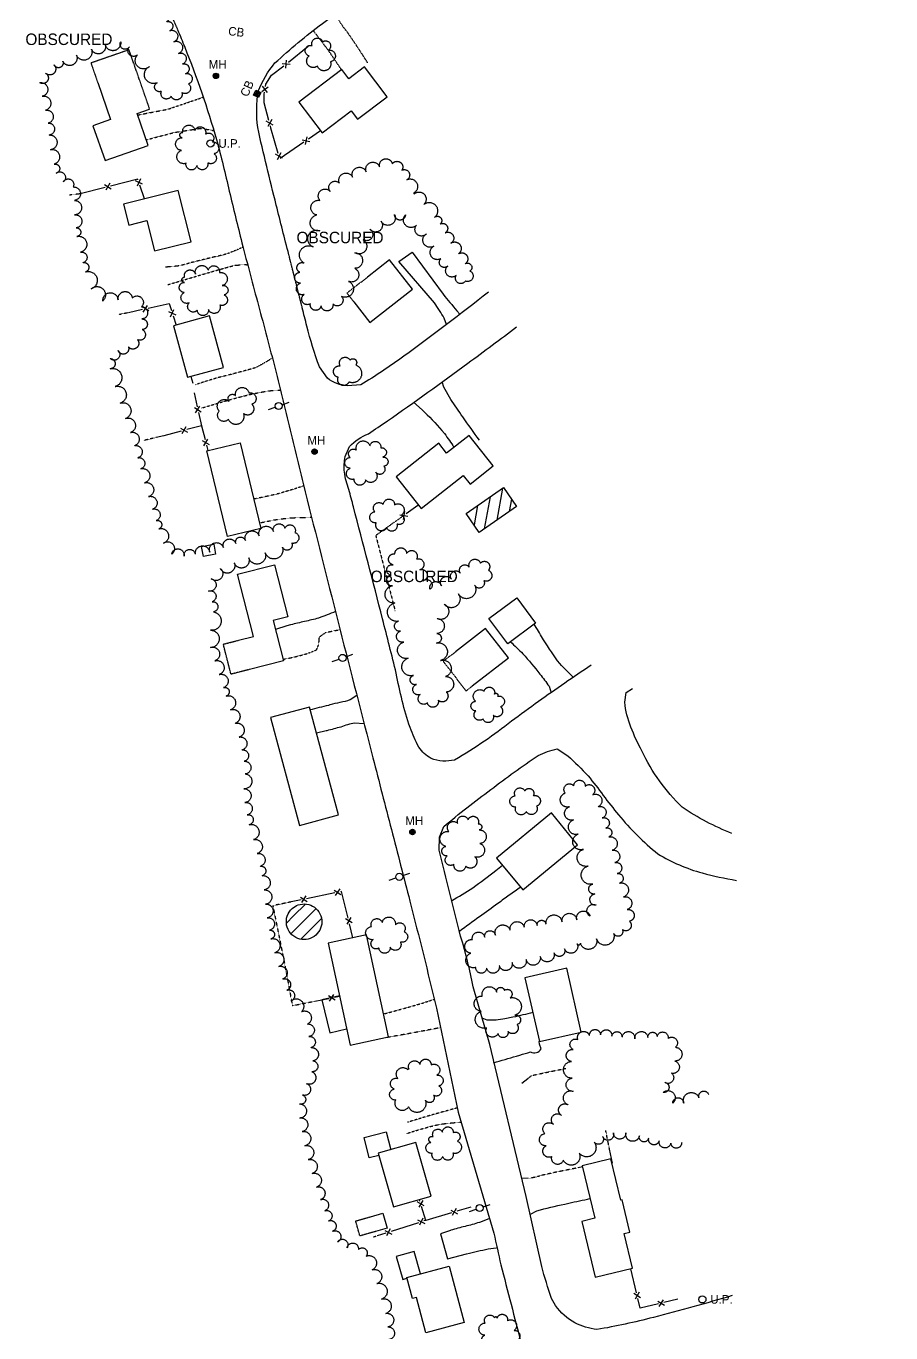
# Model space of a CAD drawing. Header units: feet. Extents: x 1024280 to 1029256, y 89370 to 94536.
# Drawn here: x 1025947 to 1026549, y 92394 to 93305 of the extents above; entities that cross this region are included whole.
import ezdxf
from ezdxf.enums import TextEntityAlignment as Align

# ---------------------------------------------------------------- set-up
doc = ezdxf.new("R2010")
doc.units = ezdxf.units.FT
doc.header["$MEASUREMENT"] = 0
for name, pattern in [('HIDDEN', [0.375, 0.25, -0.125]), ('HIDDEN2', [0.1875, 0.125, -0.0625]), ('LTP300', [100, 100, 0]), ('LTP600', [100, 100, 0])]:
    doc.linetypes.add(name, pattern=pattern)
for name, color, linetype in [('BLDG_OBS', 11, 'HIDDEN'), ('BUILDING', 11, 'Continuous'), ('CB_OBS', 10, 'Continuous'), ('DECK', 10, 'Continuous'), ('DRIVE', 10, 'Continuous'), ('DRIVE_OBSCURED', 10, 'HIDDEN2'), ('FENCE', 10, 'LTP300'), ('MH', 10, 'Continuous'), ('MH_OBS', 10, 'Continuous'), ('OBFENCE', 10, 'HIDDEN2'), ('OBS_PAVE', 10, 'HIDDEN'), ('PAVED_RD', 10, 'Continuous'), ('POOL', 10, 'Continuous'), ('POOL_OBS', 10, 'Continuous'), ('TEXT', 9, 'Continuous'), ('TREELINE', 9, 'LTP600'), ('UPOLE', 10, 'Continuous'), ('UPOLE_OBSCURED', 10, 'Continuous')]:
    doc.layers.add(name, color=color, linetype=linetype)

# ---------------------------------------------------------------- blocks, each defined once
blk = doc.blocks.new('MHO')
for p, q in [((-0.316406, -0.339844), (-0.316406, 0.349609)), ((-0.146484, 0.458984), (-0.146484, -0.427734)), ((0, -0.458984), (0, 0.474609)), ((0.146484, 0.443359), (0.146484, -0.435547)), ((0.302734, -0.332031), (0.302734, 0.365234))]:
    blk.add_line(p, q)
blk.add_circle((0, 0.007813), 0.470703)
blk = doc.blocks.new('MH')
for p, q in [((-0.316406, -0.339844), (-0.316406, 0.349609)), ((-0.146484, 0.458984), (-0.146484, -0.427734)), ((0, -0.458984), (0, 0.474609)), ((0.146484, 0.443359), (0.146484, -0.435547)), ((0.302734, -0.332031), (0.302734, 0.365234))]:
    blk.add_line(p, q)
blk.add_circle((0, 0.007813), 0.470703)
blk = doc.blocks.new('CBO')
for p, q in [((-0.482422, -0.484375), (-0.482422, 0.484375)), ((-0.480469, 0.484375), (0.488281, 0.484375)), ((-0.324219, -0.484375), (-0.324219, 0.484375)), ((-0.162109, 0.484375), (-0.162109, -0.484375)), ((0, 0.484375), (0, -0.484375)), ((0.162109, -0.484375), (0.162109, 0.484375)), ((0.328125, 0.484375), (0.328125, -0.484375)), ((0.488281, 0.484375), (0.488281, -0.484375)), ((0.488281, -0.484375), (-0.482422, -0.484375))]:
    blk.add_line(p, q)
blk = doc.blocks.new('UPOLE')
for p, q in [((-1.498047, 0.001953), (-0.480469, 0.001953)), ((0.517578, 0.001953), (1.550781, 0.001953))]:
    blk.add_line(p, q)
blk.add_circle((0.017578, -0.013672), 0.498047)
blk = doc.blocks.new('UPOLE2')
blk.add_circle((0, 0), 0.5)
blk = doc.blocks.new('FENCE')
for p, q in [((-0.476563, -0.5), (0.5, 0.476563)), ((0.5, -0.5), (-0.476563, 0.476563))]:
    blk.add_line(p, q)

msp = doc.modelspace()

# ---------------------------------------------------------------- linework, layer by layer
at = {"layer": 'BLDG_OBS', "flags": 128}
for points in [[(1026032.5, 93247.78), (1026018.42, 93288.23), (1025991.9, 93279), (1025996.64, 93265.37)], [(1026184.56, 93129.81), (1026170.25, 93118.67), (1026175, 93112.57)], [(1026102.32, 92856.45), (1026089.45, 92853.15), (1026084.09, 92874.08), (1026094.63, 92876.78)], [(1026245.93, 92868.76), (1026237.27, 92862.03), (1026253.17, 92841.58), (1026257.53, 92844.98)], [(1026190.19, 92464.87), (1026179.23, 92461.76), (1026176.28, 92472.17), (1026186.55, 92475.09)]]:
    msp.add_lwpolyline(points, dxfattribs=at)
at = {"layer": 'BUILDING'}
for p, q in [((1026166.74, 93274.5), (1026136.69, 93251.82)), ((1026171.59, 93268.08), (1026166.74, 93274.5)), ((1026182.48, 93276.3), (1026171.59, 93268.08)), ((1026198.18, 93255.49), (1026182.48, 93276.3)), ((1025996.64, 93265.37), (1026005.6, 93239.64)), ((1026177.48, 93239.87), (1026198.18, 93255.49)), ((1026024.01, 93243.91), (1026032.79, 93246.96)), ((1026032.79, 93246.96), (1026032.5, 93247.78)), ((1026136.69, 93251.82), (1026152.92, 93230.31)), ((1026152.92, 93230.31), (1026173.16, 93245.59)), ((1026173.16, 93245.59), (1026177.48, 93239.87)), ((1026005.6, 93239.64), (1025993.22, 93235.33)), ((1025993.22, 93235.33), (1026001.69, 93211.01)), ((1026031.82, 93221.5), (1026024.01, 93243.91)), ((1026001.69, 93211.01), (1026031.82, 93221.5)), ((1026052.71, 93190.29), (1026014.53, 93180.71)), ((1026061.7, 93154.47), (1026052.71, 93190.29)), ((1026014.53, 93180.71), (1026018.21, 93166.04)), ((1026018.21, 93166.04), (1026030.78, 93169.19)), ((1026030.78, 93169.19), (1026036.08, 93148.04)), ((1026036.08, 93148.04), (1026061.7, 93154.47)), ((1026199.93, 93141.78), (1026184.56, 93129.81)), ((1026215.84, 93121.35), (1026199.93, 93141.78)), ((1026186.16, 93098.24), (1026215.84, 93121.35)), ((1026175, 93112.57), (1026186.16, 93098.24)), ((1026074.42, 93102.75), (1026049.37, 93095.92)), ((1026084.19, 93066.86), (1026074.42, 93102.75)), ((1026049.37, 93095.92), (1026059.14, 93060.03)), ((1026059.14, 93060.03), (1026084.19, 93066.86)), ((1026255.34, 93019.52), (1026239.62, 93007.15)), ((1026272.06, 92998.25), (1026255.34, 93019.52)), ((1026072.73, 93008.86), (1026095.85, 93014.4)), ((1026087.03, 92949.22), (1026072.73, 93008.86)), ((1026095.85, 93014.4), (1026110.15, 92954.76)), ((1026234.2, 93014.05), (1026204.5, 92990.7)), ((1026239.62, 93007.15), (1026234.2, 93014.05)), ((1026204.5, 92990.7), (1026221.87, 92968.61)), ((1026221.87, 92968.61), (1026251.28, 92991.72)), ((1026251.28, 92991.72), (1026256.04, 92985.66)), ((1026256.04, 92985.66), (1026272.06, 92998.25)), ((1026110.15, 92954.76), (1026087.03, 92949.22)), ((1026068.9, 92942.14), (1026077.41, 92943.74)), ((1026070.21, 92935.15), (1026068.9, 92942.14)), ((1026078.72, 92936.74), (1026070.21, 92935.15)), ((1026077.41, 92943.74), (1026078.72, 92936.74)), ((1026093.92, 92922.82), (1026119.85, 92929.46)), ((1026119.85, 92929.46), (1026129.14, 92893.21)), ((1026105.03, 92879.45), (1026093.92, 92922.82)), ((1026269.15, 92891.92), (1026288.47, 92906.37)), ((1026288.47, 92906.37), (1026301.6, 92888.81)), ((1026129.14, 92893.21), (1026118.73, 92890.55)), ((1026118.73, 92890.55), (1026125.91, 92862.49)), ((1026282.29, 92874.36), (1026269.15, 92891.92)), ((1026266.82, 92885), (1026245.93, 92868.76)), ((1026282.72, 92864.55), (1026266.82, 92885)), ((1026301.6, 92888.81), (1026282.29, 92874.36)), ((1026094.63, 92876.78), (1026105.03, 92879.45)), ((1026125.91, 92862.49), (1026102.32, 92856.45)), ((1026257.53, 92844.98), (1026282.72, 92864.55)), ((1026144.09, 92830.29), (1026116.91, 92822.95)), ((1026164.37, 92755.17), (1026144.09, 92830.29)), ((1026116.91, 92822.95), (1026137.18, 92747.83)), ((1026137.18, 92747.83), (1026164.37, 92755.17)), ((1026312.62, 92756.51), (1026274.5, 92725.06)), ((1026330.9, 92734.36), (1026312.62, 92756.51)), ((1026292.78, 92702.91), (1026330.9, 92734.36)), ((1026274.5, 92725.06), (1026292.78, 92702.91)), ((1026183.92, 92671.61), (1026157.03, 92665.8)), ((1026199.26, 92600.52), (1026183.92, 92671.61)), ((1026157.03, 92665.8), (1026172.38, 92594.72)), ((1026323.29, 92648.28), (1026294.22, 92641.68)), ((1026333.38, 92603.82), (1026323.29, 92648.28)), ((1026294.22, 92641.68), (1026304.31, 92597.22)), ((1026172.38, 92594.72), (1026199.26, 92600.52)), ((1026304.31, 92597.22), (1026333.38, 92603.82)), ((1026218.22, 92526.88), (1026191.98, 92519.34)), ((1026228.96, 92489.48), (1026218.22, 92526.88)), ((1026191.98, 92519.34), (1026202.72, 92481.94)), ((1026354.09, 92515.43), (1026334.01, 92510.59)), ((1026334.01, 92510.59), (1026342.81, 92474.07)), ((1026361, 92486.73), (1026354.09, 92515.43)), ((1026202.72, 92481.94), (1026228.96, 92489.48)), ((1026361.88, 92486.94), (1026361, 92486.73)), ((1026367.3, 92464.43), (1026361.88, 92486.94)), ((1026186.55, 92475.09), (1026195.23, 92477.56)), ((1026195.23, 92477.56), (1026198.19, 92467.15)), ((1026342.81, 92474.07), (1026333.86, 92471.92)), ((1026333.86, 92471.92), (1026343.24, 92432.97)), ((1026198.19, 92467.15), (1026190.19, 92464.87)), ((1026363.23, 92463.45), (1026367.3, 92464.43)), ((1026369.07, 92439.2), (1026363.23, 92463.45)), ((1026211.92, 92432.8), (1026241.49, 92440.62)), ((1026241.49, 92440.62), (1026251.87, 92401.35)), ((1026343.24, 92432.97), (1026369.07, 92439.2)), ((1026215.78, 92418.2), (1026211.92, 92432.8)), ((1026218.59, 92418.95), (1026215.78, 92418.2)), ((1026225.12, 92394.27), (1026218.59, 92418.95)), ((1026251.87, 92401.35), (1026225.12, 92394.27))]:
    msp.add_line(p, q, dxfattribs=at)
at = {"layer": 'DECK', "flags": 128}
for points in [[(1026164.95, 92629.14), (1026152.74, 92626.25), (1026158.19, 92603.24), (1026169.94, 92606.02)], [(1026192.42, 92517.81), (1026185.81, 92516.13), (1026182.16, 92530.45), (1026197.57, 92534.38), (1026200.75, 92521.86)], [(1026221.57, 92435.35), (1026217.16, 92450.98), (1026204.57, 92447.42), (1026209.07, 92431.5), (1026212.04, 92432.34)]]:
    msp.add_lwpolyline(points, dxfattribs=at)
at = {"layer": 'DRIVE', "flags": 128}
for points in [[(1026239.54, 93096.73), (1026238.01, 93101.16, 0.014741), (1026231.14, 93111.91), (1026206.38, 93140.71), (1026215.63, 93147.28), (1026237.29, 93117.85, 0.005672), (1026246.78, 93106.36), (1026248.97, 93103.95)], [(1026262.5, 93016.19, -0.002512), (1026250.9, 93032.48, -0.006294), (1026242.57, 93044.64), (1026237.63, 93053.05), (1026236.49, 93056.87)], [(1026216.65, 93042.62), (1026222.52, 93037.4, -0.026435), (1026236.33, 93022.93), (1026238.18, 93020.76, -0.020529), (1026244.78, 93011.21)], [(1026162.25, 92896.75, -0.012113), (1026150.43, 92892.26, -0.019186), (1026140.71, 92889.91, 0.004641), (1026131, 92887.55), (1026128.3, 92886.83), (1026120.35, 92884.21)], [(1026327.85, 92851.02, -0.018297), (1026318.48, 92860.5, -0.023044), (1026307.24, 92877.04), (1026306.53, 92878.17, -0.008073), (1026303.61, 92883.15, -0.008073), (1026300.7, 92888.13)], [(1026284.09, 92875.7, -0.010981), (1026292.79, 92867.37, -0.021272), (1026304.63, 92853.21, -0.016644), (1026311.02, 92844.75), (1026312.4, 92840.29)], [(1026144.58, 92828.47, 0.000605), (1026151.04, 92830.08, 0.000605), (1026157.51, 92831.69), (1026158.61, 92831.97, 0.000925), (1026165.59, 92833.76, 0.059116), (1026172.57, 92835.54), (1026177.14, 92838.5)], [(1026182.23, 92818.6), (1026175.59, 92818.93, 0.05845), (1026165.93, 92816.35, -0.003475), (1026156.27, 92813.76), (1026155.7, 92813.62), (1026148.99, 92812.15)], [(1026243.01, 92695.23, 0.010575), (1026257.85, 92704.38, 0.018978), (1026273.86, 92716.38), (1026278.53, 92720.18)], [(1026291.24, 92704.77, 0.000584), (1026283.33, 92699.12, 0.000584), (1026275.41, 92693.48, 0.001386), (1026262.51, 92684.19, 0.001379), (1026248.55, 92673.92)], [(1026299.73, 92617.43, -0.008186), (1026285.78, 92614.11), (1026280.26, 92613.05, -0.060283), (1026267.91, 92612.02), (1026264.32, 92613.48)], [(1026272.4, 92582.43, -0.000518), (1026280.33, 92584.77, -0.000518), (1026288.25, 92587.11), (1026290.65, 92587.81, -0.000806), (1026298.04, 92589.94, 0.416896), (1026305.43, 92592.07), (1026304.27, 92595.46), (1026304.01, 92597.32), (1026304.27, 92597.42)], [(1026298.1, 92476.96), (1026302.53, 92479.31, -0.011702), (1026321.98, 92483.95), (1026324.89, 92484.61, -0.00142), (1026332.2, 92486.19, -0.00142), (1026339.51, 92487.78)], [(1026269.07, 92473.68), (1026262.48, 92471.16, -0.01812), (1026252.52, 92468.43, 0.007751), (1026242.56, 92465.7), (1026242.32, 92465.63), (1026235.3, 92463.31), (1026240.15, 92445.72), (1026253.61, 92449.19, -0.003178), (1026268.6, 92452.85), (1026274.13, 92453.56), (1026274.35, 92453.51)]]:
    msp.add_lwpolyline(points, format="xyb", dxfattribs=at)
for points in [[(1026334.19, 92509.85), (1026331.31, 92509.26)], [(1026296.48, 92501.9), (1026292.11, 92501.88)]]:
    msp.add_lwpolyline(points, dxfattribs=at)
at = {"layer": 'DRIVE_OBSCURED', "flags": 128}
for points in [[(1026184.61, 93279.25, 0.003128), (1026175.88, 93292.7, 0.003901), (1026170.2, 93300.94, -0.054092), (1026164.53, 93309.17), (1026162.9, 93313.87)], [(1026146.69, 93301.58, -0.007017), (1026157.13, 93287.86, -0.006706), (1026166.36, 93274.22)], [(1026097.85, 93150.68, -0.015269), (1026086.81, 93146.1, -0.022854), (1026078.14, 93143.97, 0.000638), (1026069.46, 93141.84, 0.000635), (1026060.84, 93139.67, -0.026772), (1026052.21, 93137.5), (1026043.79, 93136.76)], [(1026045.34, 93124.52, -0.000994), (1026054.92, 93127.38, -0.000994), (1026064.5, 93130.23), (1026073.2, 93132.77, -0.006744), (1026092.07, 93138.07), (1026099.74, 93138.69), (1026101.12, 93138.13)], [(1026118.3, 93073.48, -0.026365), (1026106.46, 93066.66, -0.008178), (1026087.16, 93061.47), (1026079.54, 93059.52, 0.008912), (1026064.69, 93054.85)], [(1026068.87, 93038.54, -0.005015), (1026088.04, 93044.25, -0.007986), (1026099.31, 93047.23, -0.029769), (1026117.65, 93050.81), (1026123.94, 93051.07)], [(1026140.12, 92984.33, -0.010504), (1026122.56, 92978.94, -0.010129), (1026105.26, 92975.16)], [(1026109.25, 92958.54), (1026118.92, 92960.55, -0.031737), (1026136.97, 92962.38), (1026145.58, 92962.48)], [(1026125.64, 92863.55, 0.027016), (1026142.98, 92867.67), (1026149.04, 92870.1), (1026150.55, 92873.76), (1026151.06, 92879.13), (1026155.38, 92882.25), (1026164.21, 92883.99), (1026165.46, 92884.18)], [(1026195.83, 92616.43, 0.001397), (1026210.91, 92620.57, 0.003551), (1026222.32, 92623.82), (1026231.16, 92626.72)], [(1026235.41, 92606.87, -0.00102), (1026226.97, 92605.27, -0.001097), (1026217.89, 92603.54), (1026215.9, 92603.18, -0.001427), (1026206.94, 92601.58, -0.001427), (1026197.98, 92599.98)], [(1026247.13, 92550.99, 0.001735), (1026239.48, 92548.86, 0.002299), (1026229.33, 92546.04), (1026227.29, 92545.45, 0.003384), (1026219.86, 92543.19, 0.003384), (1026212.42, 92540.92)], [(1026212.1, 92533.23, -0.015163), (1026231.33, 92538.77), (1026235.06, 92539.55, -0.020269), (1026249.79, 92541.03)], [(1026331.31, 92509.26, 0.002143), (1026323.83, 92507.76, 0.002143), (1026316.35, 92506.25), (1026314.53, 92505.87, 0.002815), (1026305.69, 92503.89, -0.053429), (1026296.84, 92501.9), (1026296.48, 92501.9)]]:
    msp.add_lwpolyline(points, format="xyb", dxfattribs=at)
for points in [[(1026024.4, 93242.79), (1026035.3, 93244.88), (1026043.84, 93246.53), (1026046.6, 93247.21), (1026055.52, 93250.23), (1026060.73, 93252), (1026069.8, 93255.12)], [(1026030.41, 93225.52), (1026043.89, 93229.05), (1026048.12, 93230.15), (1026051.47, 93230.89), (1026056.67, 93231.7), (1026068.25, 93233.52), (1026077.49, 93231.96)]]:
    msp.add_lwpolyline(points, dxfattribs=at)
at = {"layer": 'FENCE', "flags": 128}
for points in [[(1026129.43, 93279.54), (1026143.32, 93290.86)], [(1026113.38, 93262.56), (1026113.62, 93264.22), (1026117.66, 93270.56), (1026126.29, 93277.06)], [(1026115.86, 93239.05), (1026112.58, 93251.26), (1026112.59, 93257.2), (1026112.79, 93258.6)], [(1026122.35, 93215.94), (1026117.31, 93233.66), (1026116.9, 93235.18)], [(1026151.73, 93231.67), (1026143.46, 93226.05)], [(1026140.15, 93223.8), (1026123.61, 93212.56)], [(1026001.74, 93192.32), (1025984.28, 93187.82)], [(1026024.62, 93197.63), (1026024.44, 93198.16), (1026005.62, 93193.32)], [(1026029.12, 93184.37), (1026025.91, 93193.84)], [(1026031.71, 93108.25), (1026046.35, 93111.45), (1026047.89, 93106.68)], [(1026018.03, 93105.27), (1026027.8, 93107.4)], [(1026049.12, 93102.87), (1026051.21, 93096.43)], [(1026061.48, 93060.67), (1026062.84, 93055.96)], [(1026063.74, 93049.27), (1026065.9, 93039.5)], [(1026066.76, 93035.6), (1026068.81, 93026.29), (1026058.7, 93023.6)], [(1026068.81, 93026.29), (1026071.38, 93016.63)], [(1026054.83, 93022.57), (1026042.59, 93019.32), (1026037.32, 93018.06)], [(1026072.41, 93012.76), (1026073.41, 93009.02)], [(1026219.65, 92970.71), (1026211.5, 92964.91)], [(1026161.74, 92700.76), (1026142.15, 92696.71)], [(1026171.05, 92683.15), (1026166.49, 92701.74), (1026165.65, 92701.57)], [(1026138.23, 92695.91), (1026131.27, 92694.47)], [(1026174.38, 92669.55), (1026172, 92679.26)], [(1026147.78, 92625.31), (1026157.59, 92627.25)], [(1026161.51, 92628.03), (1026165.04, 92628.73)], [(1026292.12, 92568.13), (1026296.13, 92571.35)], [(1026355.12, 92512.56), (1026353.13, 92522.26)], [(1026221.06, 92485.98), (1026220.72, 92487.11)], [(1026225.08, 92472.57), (1026222.21, 92482.15)], [(1026256.47, 92481.87), (1026246.88, 92479.03)], [(1026220.07, 92470.97), (1026201.02, 92464.86)], [(1026243.05, 92477.89), (1026225.08, 92472.57), (1026223.88, 92472.19)], [(1026197.21, 92463.64), (1026191.3, 92461.75)], [(1026371.91, 92422.02), (1026367.87, 92438.91)], [(1026387.13, 92414.46), (1026374.46, 92411.37), (1026372.84, 92418.13)], [(1026400.74, 92417.78), (1026391.02, 92415.41)]]:
    msp.add_lwpolyline(points, dxfattribs=at)
at = {"layer": 'OBFENCE', "flags": 128}
for points in [[(1025984.28, 93187.82), (1025984.22, 93187.81), (1025976.93, 93186.98)], [(1026011.63, 93103.88), (1026018.03, 93105.27)], [(1026037.32, 93018.06), (1026028.71, 93016.01)], [(1026209.66, 92963.59), (1026190.3, 92949.79), (1026203.75, 92897.39)], [(1026131.27, 92694.47), (1026118.6, 92691.85), (1026126.52, 92652.64), (1026132.24, 92622.24), (1026147.78, 92625.31)], [(1026296.13, 92571.35), (1026298.89, 92573.57), (1026322.76, 92578.54)], [(1026353.13, 92522.26), (1026350.46, 92535.24)], [(1026191.3, 92461.75), (1026188.78, 92460.94)]]:
    msp.add_lwpolyline(points, dxfattribs=at)
at = {"layer": 'OBS_PAVE', "flags": 128}
msp.add_lwpolyline([(1026021.11, 93364.91, -0.016675), (1026050.87, 93305.47), (1026052.33, 93301.97)], format="xyb", dxfattribs=at)
msp.add_lwpolyline([(1026139.11, 93108.41), (1026129.73, 93145.45)], dxfattribs=at)
at = {"layer": 'PAVED_RD', "flags": 128}
for points in [[(1026129.73, 93145.45, -0.001282), (1026120.99, 93179.98, -0.00766), (1026108.03, 93234.12, -0.060661), (1026108.41, 93259.32, -0.080407), (1026120.1, 93279.05, -0.026002), (1026153.13, 93306.53, -0.00992), (1026200.19, 93340.47)], [(1026052.33, 93301.97, -0.002477), (1026057.23, 93290.17, -0.023813), (1026079.41, 93225.61, -0.011709), (1026088.22, 93189.71, 0.001955), (1026097.03, 93153.81, 0.002396), (1026108.6, 93110.02, -0.002294), (1026120.17, 93066.22, -0.002389), (1026131.35, 93020.4, 0.000838), (1026142.54, 92974.58, 0.001452), (1026188.31, 92794.86, 0.000259), (1026201.18, 92744.95, -0.000954), (1026214.04, 92695.05, -0.003962), (1026232.56, 92620.44, -0.002335)], [(1026268.79, 93119.4, -0.010485), (1026209.9, 93074.69, -0.019607), (1026179.8, 93054.67), (1026170.54, 93054.18, -0.151889), (1026156.61, 93059.36), (1026151.1, 93067.44, -0.031484), (1026142.33, 93095.7, -0.004047), (1026139.11, 93108.41)], [(1026340.25, 92859.45, 0.003502), (1026303.65, 92834.12, 0.003664), (1026284.88, 92820.32, -0.011758), (1026266.12, 92806.53, -0.023474), (1026245.21, 92793.36, -0.154269), (1026228.83, 92794.52, -0.10948), (1026220.26, 92802.26, -0.024495), (1026214.18, 92815.95, -0.035739), (1026204.61, 92853.8, 0.000771), (1026195.04, 92891.66, 0.001238), (1026174.77, 92969.72, 0.000158), (1026171.59, 92981.86, -0.055207), (1026168.4, 92993.99, -0.06508), (1026169.03, 93004.79), (1026172.04, 93011.71, -0.116187), (1026185.21, 93020.67, 0.001924), (1026198.38, 93029.64, 0.006406), (1026254.45, 93069.86, 0.001596), (1026288.42, 93095.11)], [(1026438.4, 92742.1, -0.051735), (1026403.83, 92760.4, -0.090473), (1026375.67, 92799.68, -0.033713), (1026368.03, 92816.32, -0.070148), (1026363.7, 92833.68), (1026364.8, 92840.51), (1026369.21, 92843.08)], [(1026258.04, 92635.39, 0.027141), (1026249.38, 92670.73, -0.003199), (1026234.44, 92730.54), (1026234.79, 92739.57), (1026237.64, 92746.97, -0.019159), (1026270.48, 92772.72, -0.017857), (1026303.44, 92796.52, -0.066743), (1026316.71, 92801.12), (1026323.97, 92796.21, -0.034474), (1026338.15, 92782.27, -0.02056), (1026348.77, 92768.71, 0.014714), (1026359.4, 92755.16, 0.049634), (1026386.77, 92728, 0.068382), (1026417.73, 92714.64, 0.020222), (1026441.5, 92709.47)], [(1026272.47, 92463.6, -0.010764), (1026277.39, 92441.6, -0.00341), (1026291.59, 92386.62, -0.000911), (1026314.22, 92288.68, -0.000271), (1026326.57, 92234.7, 0.003228), (1026338.92, 92180.73, 0.002796), (1026350.75, 92134.25, -0.001584), (1026362.57, 92087.78, -0.000777), (1026386.44, 91988.49, -0.000852), (1026413.84, 91873.62, -0.00112), (1026435.9, 91776.91, -0.000435), (1026448.55, 91720.64, 0.000789), (1026461.2, 91664.36, 0.001684), (1026483.67, 91567.08, 0.001303), (1026497.55, 91509.5, -0.00112), (1026511.44, 91451.92, -0.002933), (1026536.12, 91345.5, -0.001294), (1026542.03, 91318.16, 0.011369), (1026547.93, 91290.82), (1026549.1, 91286.47)], [(1026438.64, 92420.16, -0.008159), (1026383.71, 92405.02, -0.021772), (1026344.33, 92396.5, -0.084128), (1026329.04, 92401.24, -0.11806), (1026315.6, 92413.22), (1026312.81, 92418.06, -0.018602), (1026305.87, 92440.54, -0.00135)]]:
    msp.add_lwpolyline(points, format="xyb", dxfattribs=at)
at = {"layer": 'PAVED_RD'}
for points in [[(1026305.87, 92440.54), (1026295.08, 92489.17), (1026269.71, 92595.04), (1026258.04, 92635.39)], [(1026232.56, 92620.44), (1026247.77, 92547.95), (1026272.47, 92463.6)]]:
    msp.add_lwpolyline(points, dxfattribs=at)
at = {"layer": 'POOL', "flags": 128}
msp.add_lwpolyline([(1026253.24, 92965.16), (1026279.18, 92983.16), (1026288.33, 92969.99), (1026262.39, 92951.98), (1026253.24, 92965.16)], close=True, dxfattribs=at)
for points in [[(1026278.58, 92982.75), (1026274.55, 92960.43)], [(1026269.87, 92976.7), (1026265.84, 92954.38)], [(1026284.81, 92975.05), (1026283.26, 92966.47)], [(1026261.15, 92970.65), (1026258.74, 92957.25)], [(1026133.03, 92684.69), (1026141.36, 92693.02)], [(1026134.71, 92675.77), (1026148.75, 92689.8)], [(1026138.05, 92668.5), (1026152.54, 92682.99)]]:
    msp.add_lwpolyline(points, dxfattribs=at)
msp.add_lwpolyline([(1026132.06, 92689.86, -0.100147), (1026136.28, 92692.37, -0.52082), (1026152.76, 92680.51, -0.52082), (1026135.96, 92669.1)], format="xyb", dxfattribs=at)
at = {"layer": 'POOL_OBS', "flags": 128}
msp.add_lwpolyline([(1026135.96, 92669.1, -0.560217), (1026132.06, 92689.86)], format="xyb", dxfattribs=at)
for points in [[(1026128.02, 92679.68), (1026133.03, 92684.69)], [(1026131.24, 92672.3), (1026134.71, 92675.77)]]:
    msp.add_lwpolyline(points, dxfattribs=at)
at = {"layer": 'TREELINE', "flags": 128}
for points in [[(1026038.6, 93322.49, -1), (1026041.73, 93314.76, -1), (1026044.46, 93307.78, -1), (1026046.83, 93301.55, -1), (1026049.74, 93293.88, -1), (1026052.94, 93285.73, -1), (1026055.77, 93278.34, -1), (1026057.78, 93271.55, -1), (1026059.87, 93264.54, -1), (1026055.2, 93258.53, -1), (1026047.75, 93255.97, -1), (1026041.08, 93259.39, -1), (1026038.02, 93265.31, -1), (1026032.73, 93276.64, -1), (1026024.41, 93284.82, -1), (1026018.77, 93290.37, -1), (1026012.6, 93293.85, -1), (1026001.81, 93292.27, -1), (1025992.24, 93288.73, -1), (1025981.79, 93284.58, -1), (1025972.27, 93280.36, -1), (1025966.25, 93277.69, -1), (1025960.33, 93271.96, -1), (1025956.38, 93265.28, -1), (1025957.8, 93255.84, -1), (1025960.13, 93246.12, -1), (1025962.05, 93237.15, -1), (1025962.75, 93228.85, -1), (1025963.62, 93218.63, -1), (1025966.16, 93208.53, -1), (1025967.73, 93202.32, -1), (1025972.67, 93196.2, -1), (1025979.46, 93192.63, -1), (1025980.36, 93183.27, -1), (1025980.51, 93173.27, -1), (1025981.5, 93164.15, -1), (1025982.16, 93158.15, -1), (1025984.63, 93147.17, -1), (1025986.28, 93139.86, -1), (1025987.99, 93133.41, -1), (1025992.13, 93121.62, -1), (1026000.2, 93113.19, -1), (1026010.76, 93114.11, -1), (1026020.68, 93115.4, -1), (1026027.1, 93109.03, -1), (1026027.37, 93100.7, -1), (1026027.61, 93093.25, -1), (1026024.37, 93086.2, -1), (1026018.02, 93081.21, -1), (1026010.78, 93078.76, -1), (1026005.27, 93073.06, -1), (1026005.25, 93065.98, -1), (1026008.68, 93053.53, -1), (1026012.36, 93042.02, -1), (1026016.06, 93031.39, -1), (1026019.39, 93021.52, -1), (1026022.14, 93012.34, -1), (1026024.44, 93003.9, -1), (1026026.53, 92996.27, -1), (1026029.2, 92986.47, -1), (1026032.07, 92976.89, -1), (1026034.77, 92968.13, -1), (1026037.28, 92960.19, -1), (1026039.12, 92954.37, -1), (1026042.45, 92944.5, -1), (1026048.14, 92936.79, -1), (1026056.8, 92935.5, -1), (1026064.62, 92936.71, -1), (1026074.61, 92938.27, -1), (1026084.12, 92941.37, -1), (1026092.83, 92944.2, -1), (1026099.44, 92946.35, -1), (1026109.08, 92949.47, -1), (1026119, 92952.63, -1), (1026126.97, 92954.91, -1), (1026133.98, 92951.9, -1), (1026131.79, 92944.48, -1), (1026125.28, 92941.69, -1), (1026113.35, 92937.74, -1), (1026101.82, 92934.13, -1), (1026091.72, 92930.76, -1), (1026082.1, 92926.78, -1), (1026075.75, 92919.61, -1), (1026073.76, 92911.09, -1), (1026076.41, 92903.63, -1), (1026077.18, 92896.59, -1), (1026075.15, 92883.83, -1), (1026075.28, 92871.8, -1), (1026078.08, 92862.45, -1), (1026081.21, 92852.89, -1), (1026084.21, 92843.79, -1), (1026086.14, 92837.94, -1), (1026089.22, 92828.42, -1), (1026092.28, 92818.9, -1), (1026095.11, 92809.31, -1), (1026096.93, 92800.32, -1), (1026098.53, 92792.49, -1), (1026099.38, 92783.66, -1), (1026098.28, 92773.3, -1), (1026099.07, 92763.75, -1), (1026100.8, 92755.17, -1), (1026102.18, 92748.31, -1), (1026105.05, 92737.87, -1), (1026107.61, 92728.2, -1), (1026109.69, 92719.27, -1), (1026111.2, 92712.77, -1), (1026112.48, 92702.86, -1), (1026113.37, 92692.87, -1), (1026114.58, 92683.37, -1), (1026116.19, 92674.77, -1), (1026117.31, 92668.76, -1), (1026119.88, 92659.09, -1), (1026122.72, 92649.5, -1), (1026125.32, 92640.71, -1), (1026128.33, 92632.94, -1), (1026131.24, 92625.44, -1), (1026138.58, 92618.05, -1), (1026142.74, 92609.42, -1), (1026143.6, 92600.72, -1), (1026144.95, 92592.92, -1), (1026146.54, 92583.72, -1), (1026145.86, 92576.18, -1), (1026142.15, 92567.8, -1), (1026139.33, 92559.95, -1), (1026137.09, 92553.73, -1), (1026137.29, 92543.9, -1), (1026139.09, 92534.49, -1), (1026140.98, 92524.64, -1), (1026143.25, 92514.91, -1), (1026145.93, 92505.27, -1), (1026148.9, 92495.72, -1), (1026151.86, 92487.04, -1), (1026154.76, 92479.23, -1), (1026157.45, 92472.23, -1), (1026160.24, 92464.99, -1), (1026163.65, 92457.55, -1), (1026170.36, 92453.44, -1), (1026178.18, 92452.22, -1), (1026183.57, 92447.62, -1), (1026187.78, 92438.15, -1), (1026190.98, 92428.5, -1), (1026194.4, 92417.8, -1), (1026197.4, 92407.82, -1), (1026198.66, 92398.32, -1), (1026199.37, 92389.6, -1), (1026199.98, 92381.7, -1), (1026200.77, 92371.4, -1), (1026201.5, 92361.43, -1), (1026202.27, 92352.29, -1), (1026202.91, 92343.98, -1), (1026203.3, 92336.49, -1), (1026203.4, 92329.83, -1), (1026203.53, 92320.71, -1), (1026202.9, 92311.98, -1), (1026201.88, 92304.13, -1), (1026200.39, 92297.21, -1), (1026198.28, 92287.43, -1), (1026197.41, 92283.38)], [(1026403.37, 92526.97, -1), (1026395.83, 92526.36, -1), (1026387.68, 92528.1, -1), (1026380.4, 92529.9, -1), (1026373.9, 92531.4, -1), (1026364.56, 92533.56, -1), (1026355.81, 92533.68, -1), (1026348.31, 92531.14, -1), (1026342.49, 92527.11, -1), (1026332.03, 92519.54, -1), (1026321, 92514.61, -1), (1026312.93, 92517.07, -1), (1026308.91, 92524.6, -1), (1026308.12, 92533.03, -1), (1026313.99, 92539.53, -1), (1026319.62, 92545.77, -1), (1026324.3, 92553.11, -1), (1026327.71, 92562.51, -1), (1026327.21, 92571.67, -1), (1026326.58, 92583.33, -1), (1026327.77, 92591.66, -1), (1026331.06, 92598.6, -1), (1026339.15, 92601.38, -1), (1026346.91, 92601.94, -1), (1026354.77, 92600.95, -1), (1026361.81, 92600.14, -1), (1026370.76, 92599.11, -1), (1026379.88, 92600.07, -1), (1026386.35, 92600.75, -1), (1026393.89, 92599.28, -1), (1026399.07, 92593.17, -1), (1026398.62, 92583.6, -1), (1026396.2, 92575.19, -1), (1026391.56, 92568.78, -1), (1026390.54, 92561.77, -1), (1026397.14, 92554.2, -1), (1026404.83, 92554.18, -1), (1026415.45, 92557.91, -1), (1026422.23, 92560.3, -1), (1026422.23, 92560.3)]]:
    msp.add_lwpolyline(points, format="xyb", dxfattribs=at)
for points in [[(1026149.64, 93276.92, -1), (1026143.79, 93283.95, -1), (1026145.98, 93291.16, -1), (1026153.33, 93293.83, -1), (1026157.34, 93287.99, -1), (1026158.77, 93279.89, -1), (1026149.64, 93276.92, -1), (1026149.64, 93276.92)], [(1026055.82, 93230.68, -1), (1026064.4, 93232.09, -1), (1026071.63, 93229.35, -1), (1026076.22, 93223.96, -1), (1026077.65, 93215.82, -1), (1026073.22, 93209.55, -1), (1026065.67, 93207.56, -1), (1026058.16, 93209.15, -1), (1026054.89, 93218.16, -1), (1026055.54, 93226.88, -1), (1026055.82, 93230.68)], [(1026216.94, 93187.75, -1), (1026223.86, 93180.54, -1), (1026231.28, 93171.54, -1), (1026235.16, 93166.84, -1), (1026238.56, 93160.62, -1), (1026242.51, 93153.42, -1), (1026247.97, 93146.05, -1), (1026252.57, 93139.1, -1), (1026255.89, 93134.08, -1), (1026252.72, 93127.12, -1), (1026246.29, 93131.02, -1), (1026240.4, 93137.49, -1), (1026235.69, 93142.67, -1), (1026230.66, 93151.36, -1), (1026225.55, 93159.96, -1), (1026218.78, 93166.13, -1), (1026210.96, 93173.26, -1), (1026203.38, 93173.46, -1), (1026194.07, 93168.78, -1), (1026186.2, 93163.3, -1), (1026181.54, 93155.9, -1), (1026175.81, 93146.79, -1), (1026175.62, 93135.96, -1), (1026171.41, 93126.89, -1), (1026166.54, 93116.36, -1), (1026160.47, 93111.16, -1), (1026152.24, 93109.77, -1), (1026144.72, 93111.28, -1), (1026140.45, 93117.73, -1), (1026137.84, 93125.64, -1), (1026137.34, 93133.22, -1), (1026140.43, 93139.6, -1), (1026146.66, 93150.91, -1), (1026151.29, 93162.08, -1), (1026149.15, 93173.12, -1), (1026151.43, 93183.28, -1), (1026158.63, 93189.6, -1), (1026165, 93195.19, -1), (1026174.14, 93199.42, -1), (1026183.57, 93203.18, -1), (1026192.95, 93206.64, -1), (1026201.87, 93208.76, -1), (1026208.46, 93204.34, -1), (1026211.88, 93197.66, -1), (1026216.61, 93188.38, -1), (1026216.94, 93187.75)], [(1026057.1, 93129.78, -1), (1026064.7, 93131.99, -1), (1026073.6, 93134.58, -1), (1026081.38, 93132.99, -1), (1026083.29, 93124.03, -1), (1026084.7, 93117.4, -1), (1026081.65, 93110.38, -1), (1026073.8, 93107.2, -1), (1026065.96, 93106.75, -1), (1026060.25, 93111.93, -1), (1026056.86, 93119.08, -1), (1026057.02, 93126.16, -1), (1026057.1, 93129.78)], [(1026176.41, 93068.7, -1), (1026171.58, 93056.72, -1), (1026164.16, 93060.04, -1), (1026165.5, 93067.95, -1), (1026172.46, 93072.05, -1), (1026176.41, 93068.7)], [(1026101.96, 93049.1, -1), (1026103.94, 93041.31, -1), (1026098.1, 93034.86, -1), (1026087.63, 93030.76, -1), (1026081.22, 93036.5, -1), (1026088.19, 93043.07, -1), (1026092.61, 93047.25, -1), (1026101.96, 93049.1, -1), (1026101.96, 93049.1)], [(1026195.24, 93004.47, -1), (1026196, 92998.06, -1), (1026190.31, 92993.84, -1), (1026183.18, 92988.56, -1), (1026175.2, 92989.13, -1), (1026172.5, 92996.67, -1), (1026172.47, 93004.17, -1), (1026176.85, 93009.19, -1), (1026186.25, 93012.29, -1), (1026193.76, 93010.81, -1), (1026195.24, 93004.47, -1), (1026195.24, 93004.47)], [(1026208.24, 92964.06, -1), (1026204.98, 92957.85, -1), (1026197.9, 92955.31, -1), (1026190.64, 92958.55, -1), (1026189.54, 92966.4, -1), (1026195.53, 92971.33, -1), (1026203.46, 92971.12, -1), (1026208.24, 92964.06, -1), (1026208.24, 92964.06)], [(1026265.67, 92918.11, -1), (1026259.17, 92915.29, -1), (1026247.81, 92909.16, -1), (1026238.12, 92901.93, -1), (1026232.96, 92891.94, -1), (1026232.75, 92881.52, -1), (1026232.62, 92874.86, -1), (1026235.34, 92862.66, -1), (1026238.87, 92851.54, -1), (1026239.43, 92840.72, -1), (1026233.82, 92835, -1), (1026226.24, 92833.11, -1), (1026221.15, 92838.97, -1), (1026218.57, 92846.01, -1), (1026216.53, 92852.36, -1), (1026212.87, 92864.31, -1), (1026209.73, 92875.55, -1), (1026207.6, 92883.17, -1), (1026206.12, 92890.1, -1), (1026203.62, 92902.77, -1), (1026202, 92914.74, -1), (1026201.01, 92922.02, -1), (1026202.31, 92929.41, -1), (1026203.63, 92936.96, -1), (1026211.82, 92937.28, -1), (1026218.73, 92933.48, -1), (1026221.06, 92925.91, -1), (1026223.4, 92918.29, -1), (1026228.1, 92912.29, -1), (1026236.01, 92914.8, -1), (1026242.99, 92919.35, -1), (1026249.22, 92923.52, -1), (1026255.47, 92927.71, -1), (1026263.19, 92930.61, -1), (1026268.75, 92925.55, -1), (1026265.73, 92918.24, -1), (1026265.67, 92918.11)], [(1026275.14, 92837.77, -1), (1026277.27, 92830.51, -1), (1026272.1, 92824.47, -1), (1026264.97, 92821.98, -1), (1026260.01, 92827.6, -1), (1026259.87, 92834.27, -1), (1026265.72, 92841.33, -1), (1026273, 92839.32, -1), (1026275.14, 92837.77)], [(1026330.66, 92665.27, -1), (1026321.73, 92661.78, -1), (1026314.53, 92658.96, -1), (1026304.85, 92656.49, -1), (1026295.08, 92654.34, -1), (1026285.3, 92652.25, -1), (1026276.34, 92650.29, -1), (1026267.56, 92648.37, -1), (1026259.97, 92648.9, -1), (1026256.5, 92658.72, -1), (1026257.57, 92668.24, -1), (1026266.16, 92669.92, -1), (1026273.61, 92671.38, -1), (1026283.92, 92674.7, -1), (1026293.7, 92676.79, -1), (1026302.77, 92678.15, -1), (1026308.88, 92679.07, -1), (1026320.03, 92680.57, -1), (1026330.33, 92682.1, -1), (1026339.6, 92684.55, -1), (1026343.89, 92692.18, -1), (1026342.9, 92700.03, -1), (1026341.43, 92706.96, -1), (1026338.28, 92719.49, -1), (1026334.9, 92731.09, -1), (1026331.33, 92741.76, -1), (1026327.99, 92751.62, -1), (1026325.21, 92760.79, -1), (1026322.32, 92770.3, -1), (1026328.22, 92775.4, -1), (1026336.21, 92775.21, -1), (1026341.48, 92769.21, -1), (1026345.11, 92760.79, -1), (1026348.08, 92753, -1), (1026350.47, 92745.9, -1), (1026352.54, 92739.75, -1), (1026354.97, 92730.48, -1), (1026356.85, 92721.93, -1), (1026358.54, 92714.2, -1), (1026359.99, 92707.55, -1), (1026362.77, 92697.95, -1), (1026365.41, 92689.17, -1), (1026366.93, 92680.97, -1), (1026362.13, 92675.21, -1), (1026356.02, 92672.54, -1), (1026344.13, 92668.69, -1), (1026332.82, 92665.82, -1), (1026330.66, 92665.27)], [(1026294.11, 92771.85, -1), (1026300.01, 92768.46, -1), (1026302.34, 92761.21, -1), (1026295.15, 92757.57, -1), (1026287.87, 92760.57, -1), (1026287.33, 92768.4, -1), (1026294.11, 92771.85, -1), (1026294.11, 92771.85)], [(1026262.42, 92744.61, -1), (1026262.84, 92735.26, -1), (1026259.4, 92725.87, -1), (1026252.97, 92719.33, -1), (1026244.76, 92720.78, -1), (1026239.99, 92726.57, -1), (1026239.2, 92733.18, -1), (1026241.29, 92743.49, -1), (1026247.35, 92749.22, -1), (1026254.55, 92751.8, -1), (1026261.66, 92748.82, -1), (1026262.42, 92744.61)], [(1026194.84, 92680.19, -1), (1026203.94, 92678.46, -1), (1026210, 92673.75, -1), (1026207.44, 92666.58, -1), (1026200.34, 92662.91, -1), (1026192.5, 92662.36, -1), (1026188.49, 92668.21, -1), (1026187.24, 92677.36, -1), (1026194.84, 92680.19, -1), (1026194.84, 92680.19)], [(1026279.91, 92632.91, -1), (1026283.93, 92627.59, -1), (1026287.07, 92615.49, -1), (1026288.73, 92609.07, -1), (1026282.45, 92604.25, -1), (1026275.52, 92602.76, -1), (1026267.5, 92606.75, -1), (1026263.76, 92618.24, -1), (1026264.49, 92628.9, -1), (1026274.57, 92631.52, -1), (1026279.91, 92632.91)], [(1026213.36, 92578.06, -1), (1026221.14, 92581.11, -1), (1026228.9, 92580.98, -1), (1026232.72, 92573.75, -1), (1026234.21, 92566.24, -1), (1026230.61, 92559.66, -1), (1026224.84, 92556.32, -1), (1026213.18, 92551.82, -1), (1026204.3, 92556.5, -1), (1026203.19, 92564.07, -1), (1026205.7, 92571.49, -1), (1026212.66, 92577.46, -1), (1026213.36, 92578.06)], [(1026230.26, 92530.96, -1), (1026236.76, 92534.1, -1), (1026244.26, 92533.83, -1), (1026247.12, 92527.81, -1), (1026244.06, 92519.53, -1), (1026236.86, 92517.13, -1), (1026229.58, 92519.33, -1), (1026228.56, 92526.97, -1), (1026230.26, 92530.96)], [(1026274.86, 92404.48, -1), (1026281.95, 92402.53, -1), (1026286.77, 92395.96, -1), (1026286.95, 92388.3, -1), (1026283.07, 92381.33, -1), (1026274.77, 92381.21, -1), (1026268.65, 92385.9, -1), (1026266.35, 92392.6, -1), (1026266.48, 92401.06, -1), (1026273.04, 92404.72, -1), (1026274.86, 92404.48)]]:
    msp.add_lwpolyline(points, format="xyb", close=True, dxfattribs=at)

# ---------------------------------------------------------------- block references
at = {"layer": 'CB_OBS', "xscale": 3.999999999972762, "yscale": 4, "zscale": 4, "rotation": 65.99278400071633}
msp.add_blockref('CBO', (1026107.67, 93257.49), dxfattribs=at)
at = {"layer": 'FENCE', "yscale": 4, "zscale": 4}
for p, xscale, rotation in [((1026127.88, 93278.28), 4.000000000040306, 39.17658099951718), ((1026113.09, 93260.58), 3.999999999998245, 81.60139000051521), ((1026116.38, 93237.11), 4.000000000011882, 105.0205810007013), ((1026141.81, 93224.92), 3.999999999995289, 214.2099660000616), ((1026122.9, 93214.02), 3.999999999988217, 105.886914999361), ((1026003.68, 93192.82), 3.999999999994875, 194.4341790000705), ((1026025.27, 93195.74), 4.000000000019487, 108.7545010007194), ((1026029.75, 93107.83), 4.000000000017373, 12.30380599988132), ((1026048.51, 93104.78), 3.999999999989964, 287.9309769992258), ((1026066.33, 93037.55), 4.000000000009521, 282.4433420006278), ((1026056.76, 93023.09), 4.000000000045118, 194.8878979998559), ((1026071.9, 93014.69), 4.000000000001776, 284.8912830002007), ((1026209.87, 92963.74), 4.000000000001128, 215.4857710000393), ((1026140.19, 92696.31), 3.999999999996645, 191.66111200006), ((1026163.69, 92701.16), 3.999999999996645, 191.66111200006), ((1026171.53, 92681.2), 3.999999999986628, 103.7706729994244), ((1026159.55, 92627.64), 4.000000000002888, 11.19275100000303), ((1026221.63, 92484.07), 3.999999999985981, 106.6706169994552), ((1026244.96, 92478.46), 4.000000000004013, 196.4961319998874), ((1026221.97, 92471.58), 3.999999999971107, 197.7695200000301), ((1026199.12, 92464.25), 3.999999999971107, 197.7695200000301), ((1026372.38, 92420.08), 4.000000000008147, 103.4536050004743), ((1026389.08, 92414.93), 3.999999999989973, 193.7082889999772)]:
    msp.add_blockref('FENCE', p, dxfattribs=dict(at, xscale=xscale, rotation=rotation))
at = {"layer": 'MH', "xscale": 4, "yscale": 4, "zscale": 4}
for p in [(1026147.67, 93008.2), (1026215.86, 92743.17)]:
    msp.add_blockref('MH', p, dxfattribs=at)
at = {"layer": 'MH_OBS', "xscale": 4, "yscale": 4, "zscale": 4}
msp.add_blockref('MHO', (1026078.91, 93270.03), dxfattribs=at)
at = {"layer": 'UPOLE', "xscale": 5.000000000033492, "yscale": 5, "zscale": 5, "rotation": 18.98322999990232}
for p in [(1026122.57, 93040.07), (1026167.05, 92864.51), (1026206.6, 92712.02), (1026262.59, 92481.24)]:
    msp.add_blockref('UPOLE', p, dxfattribs=at)
at = {"layer": 'UPOLE_OBSCURED', "xscale": 5, "yscale": 5, "zscale": 5}
for p in [(1026075.22, 93222.97), (1026417.82, 92417.54)]:
    msp.add_blockref('UPOLE2', p, dxfattribs=at)

# ---------------------------------------------------------------- texts
at = {"layer": 'CB_OBS'}
for rotation, p in [(353.67035, (1026087.29, 93298.43)), (65.99278, (1026101.07, 93254.96))]:
    msp.add_text('CB', height=6, rotation=rotation, dxfattribs=at).set_placement(p)
at = {"layer": 'MH'}
for p in [(1026142.67, 93013.2), (1026210.86, 92748.17)]:
    msp.add_text('MH', height=6, dxfattribs=at).set_placement(p)
at = {"layer": 'MH_OBS'}
msp.add_text('MH', height=6, dxfattribs=at).set_placement((1026073.91, 93275.03))
at = {"layer": 'TEXT'}
for p in [(1025976.56, 93295.56), (1026165.41, 93157.42), (1026217.08, 92921.31)]:
    msp.add_text('OBSCURED', height=8, dxfattribs=at).set_placement(p, align=Align.MIDDLE_CENTER)
at = {"layer": 'UPOLE_OBSCURED'}
for p in [(1026080.72, 93219.97), (1026423.32, 92414.54)]:
    msp.add_text('U.P.', height=6, dxfattribs=at).set_placement(p)

doc.saveas('drawing.dxf')
